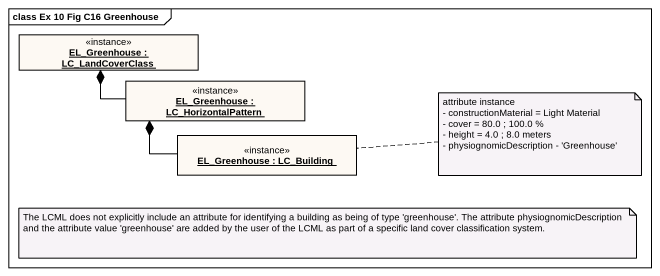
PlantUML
@startuml
mainframe class Ex 10 Fig C16 Greenhouse
hide circle
hide empty members
object "EL_Greenhouse : LC_LandCoverClass" as EL_Greenhouse <<instance>> #FDF9F3
object "EL_Greenhouse : LC_HorizontalPattern" as EL_Greenhouse_2 <<instance>> #FDF9F3
object "EL_Greenhouse : LC_Building" as EL_Greenhouse_3 <<instance>> #FDF9F3
EL_Greenhouse_2 -left-* EL_Greenhouse
EL_Greenhouse_3 -up-* EL_Greenhouse_2
note right of EL_Greenhouse_3
  attribute instance
  - constructionMaterial = Light Material
  - cover = 80.0 ; 100.0 %
  - height = 4.0 ; 8.0 meters
  - physiognomicDescription - 'Greenhouse'
end note
note as N2
  The LCML does not explicitly include an attribute for identifying a building as being of type 'greenhouse'. The attribute physiognomicDescription and the attribute value 'greenhouse' are added by the user of the LCML as part of a specific land cover classification system.
end note
@enduml
